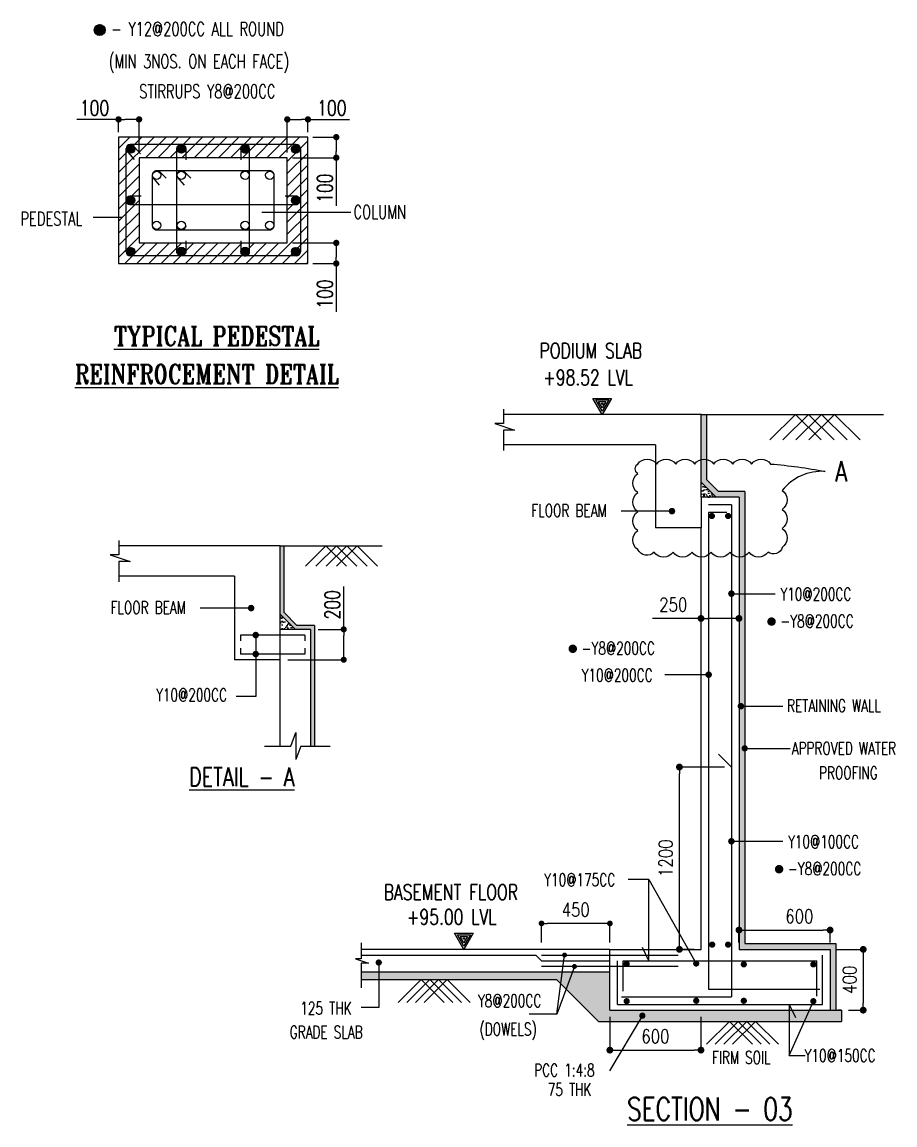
# Model space of a CAD drawing. Extents: x 473024 to 774629, y -1213442 to -1126596.
# Drawn here: x 566264 to 583503, y -1190533 to -1168759 of the extents above; entities that cross this region are included whole.
import ezdxf

# ---------------------------------------------------------------- set-up
doc = ezdxf.new("R2010")
doc.units = 0
doc.header["$LTSCALE"] = 100
doc.header["$MEASUREMENT"] = 0
doc.header["$PDMODE"] = 2
doc.header["$PDSIZE"] = -10
doc.linetypes.add('HIDDEN', pattern=[0.375, 0.25, -0.125])
doc.layers.get('0').update_dxf_attribs({"linetype": 'CONTINUOUS'})
doc.layers.get('Defpoints').update_dxf_attribs({"linetype": 'CONTINUOUS'})
for name, color, linetype in [('7', 7, 'CONTINUOUS'), ('Col', 1, 'CONTINUOUS'), ('COLDIM', 4, 'CONTINUOUS'), ('COLHAT', 253, 'CONTINUOUS'), ('COLNO', 6, 'CONTINUOUS'), ('column', 10, 'CONTINUOUS'), ('FOOTINGDIM', 2, 'CONTINUOUS'), ('reinf.', 1, 'CONTINUOUS'), ('RODS', 2, 'CONTINUOUS'), ('S-FOOTDIM', 9, 'CONTINUOUS'), ('SECTION', 2, 'CONTINUOUS'), ('secton', 8, 'CONTINUOUS'), ('SL', 3, 'CONTINUOUS'), ('STEEL', 5, 'CONTINUOUS'), ('TAB', 1, 'CONTINUOUS'), ('TITLE', 7, 'CONTINUOUS'), ('TXT1', 6, 'CONTINUOUS'), ('TXT3', 7, 'CONTINUOUS')]:
    doc.layers.add(name, color=color, linetype=linetype)
doc.styles.add('ABHI', font='romans.shx', dxfattribs={"width": 0.75})
doc.styles.add('ROMANS', font='romans.shx', dxfattribs={"width": 0.8})
doc.styles.add('ROMANS_0.8', font='romans.shx', dxfattribs={"width": 0.8})
doc.styles.add('ROMANT', font='ROMANT.SHX', dxfattribs={"width": 0.8})
doc.styles.add('SUSHEEL', font='romans.shx', dxfattribs={"width": 0.75})
doc.dimstyles.new('Grid dim', dxfattribs={"dimtxt": 200, "dimasz": 75, "dimexe": 0, "dimexo": 0, "dimgap": 100, "dimtad": 1, "dimdec": 0, "dimzin": 0, "dimdsep": 46, "dimtxsty": 'ABHI', "dimblk": 'DOT', "dimcen": 100, "dimdle": 10, "dimclrd": 8, "dimclre": 8, "dimclrt": 6, "dimadec": 0, "dimazin": 0, "dimtfac": 1, "dimtdec": 0, "dimtofl": 0, "dimtmove": 0, "dimatfit": 3, "dimfxl": 1, "dimtolj": 1, "dimtzin": 0, "dimlwd": -1, "dimlwe": -1, "dimarcsym": 0})
doc.dimstyles.new('S-DIM-30', dxfattribs={"dimscale": 30, "dimtxt": 2.5, "dimasz": 1, "dimexe": 1, "dimexo": 0.5, "dimgap": 1, "dimtad": 1, "dimdec": 0, "dimdsep": 46, "dimtxsty": 'ROMANS_0.8', "dimblk": 'DOT', "dimcen": 0, "dimdle": 1, "dimclrd": 8, "dimclre": 8, "dimclrt": 3, "dimadec": 1, "dimazin": 2, "dimtfac": 1, "dimtdec": 0, "dimtix": 1, "dimtmove": 0, "dimatfit": 3, "dimfxl": 1, "dimtolj": 1, "dimlwd": -1, "dimlwe": -1, "dimarcsym": 0})

# ---------------------------------------------------------------- blocks, each defined once
blk = doc.blocks.new('_Dot')
at = {"color": 0, "linetype": 'ByBlock', "lineweight": -2}
blk.add_line((-0.5, 0), (-1, 0), dxfattribs=at)
at = {"color": 0, "linetype": 'ByBlock', "const_width": 0.5}
blk.add_lwpolyline([(-0.25, 0, 1), (0.25, 0, 1)], format="xyb", close=True, dxfattribs=at)
blk = doc.blocks.new('*D33')
at = {"layer": 'Defpoints', "color": 0, "transparency": 16777216}
for p in [(5642, 4662, 0), (6202, 4662), (5235, 4256, 0)]:
    blk.add_point(p, dxfattribs=at)
at = {"layer": 'FOOTINGDIM', "color": 8, "transparency": 16777216}
for p, q in [((5742, 4662), (6202, 4662)), ((6202, 4537), (6202, 4381)), ((5335, 4256), (6202, 4256)), ((6202, 4256), (6202, 3305))]:
    blk.add_line(p, q, dxfattribs=at)
at = {"layer": 'FOOTINGDIM', "color": 8, "transparency": 16777216, "xscale": 125, "yscale": 125, "zscale": 125}
for p, rotation in [((6202, 4662), 90), ((6202, 4256), 270)]:
    blk.add_blockref('_Dot', p, dxfattribs=dict(at, rotation=rotation))
at = {"layer": 'FOOTINGDIM', "color": 3, "transparency": 16777216, "insert": (5977, 3653), "char_height": 300, "attachment_point": 5, "rotation": 90, "style": 'ABHI'}
blk.add_mtext('\\A1;100', dxfattribs=at)
blk = doc.blocks.new('*D34')
at = {"layer": 'Defpoints', "color": 0, "transparency": 16777216}
for p in [(5235, 2573, 0), (5642, 2167, 0), (6202, 2167)]:
    blk.add_point(p, dxfattribs=at)
at = {"layer": 'FOOTINGDIM', "color": 8, "transparency": 16777216}
for p, q in [((5335, 2573), (6202, 2573)), ((6202, 2448), (6202, 2292)), ((5742, 2167), (6202, 2167)), ((6202, 2167), (6202, 1216))]:
    blk.add_line(p, q, dxfattribs=at)
at = {"layer": 'FOOTINGDIM', "color": 8, "transparency": 16777216, "xscale": 125, "yscale": 125, "zscale": 125}
for p, rotation in [((6202, 2573), 90), ((6202, 2167), 270)]:
    blk.add_blockref('_Dot', p, dxfattribs=dict(at, rotation=rotation))
at = {"layer": 'FOOTINGDIM', "color": 3, "transparency": 16777216, "insert": (5977, 1564), "char_height": 300, "attachment_point": 5, "rotation": 90, "style": 'ABHI'}
blk.add_mtext('\\A1;100', dxfattribs=at)
blk = doc.blocks.new('*D35')
at = {"layer": 'Defpoints', "color": 0, "transparency": 16777216}
for p in [(1902, 5012), (1902, 4662, 0), (2308, 4256, 0)]:
    blk.add_point(p, dxfattribs=at)
at = {"layer": 'FOOTINGDIM', "color": 8, "transparency": 16777216}
for p, q in [((1902, 5012), (1080, 5012)), ((1902, 4762), (1902, 5012)), ((2183, 5012), (2027, 5012)), ((2308, 4356), (2308, 5012))]:
    blk.add_line(p, q, dxfattribs=at)
at = {"layer": 'FOOTINGDIM', "color": 8, "transparency": 16777216, "xscale": 125, "yscale": 125, "zscale": 125, "rotation": 180}
blk.add_blockref('_Dot', (1902, 5012), dxfattribs=at)
at = {"layer": 'FOOTINGDIM', "color": 8, "transparency": 16777216, "xscale": 125, "yscale": 125, "zscale": 125}
blk.add_blockref('_Dot', (2308, 5012), dxfattribs=at)
at = {"layer": 'FOOTINGDIM', "color": 3, "transparency": 16777216, "insert": (1428, 5237), "char_height": 300, "attachment_point": 5, "style": 'ABHI'}
blk.add_mtext('\\A1;100', dxfattribs=at)
blk = doc.blocks.new('*D36')
at = {"layer": 'Defpoints', "color": 0, "transparency": 16777216}
for p in [(5642, 5012), (5642, 4662, 0), (5235, 4256, 0)]:
    blk.add_point(p, dxfattribs=at)
at = {"layer": 'FOOTINGDIM', "color": 8, "transparency": 16777216}
for p, q in [((5235, 4356), (5235, 5012)), ((5360, 5012), (5517, 5012)), ((5642, 4762), (5642, 5012)), ((5642, 5012), (6463, 5012))]:
    blk.add_line(p, q, dxfattribs=at)
at = {"layer": 'FOOTINGDIM', "color": 8, "transparency": 16777216, "xscale": 125, "yscale": 125, "zscale": 125, "rotation": 180}
blk.add_blockref('_Dot', (5235, 5012), dxfattribs=at)
at = {"layer": 'FOOTINGDIM', "color": 8, "transparency": 16777216, "xscale": 125, "yscale": 125, "zscale": 125}
blk.add_blockref('_Dot', (5642, 5012), dxfattribs=at)
at = {"layer": 'FOOTINGDIM', "color": 3, "transparency": 16777216, "insert": (6115, 5237), "char_height": 300, "attachment_point": 5, "style": 'ABHI'}
blk.add_mtext('\\A1;100', dxfattribs=at)
blk = doc.blocks.new('A$C165430A9')
at = {"layer": 'COLHAT', "color": 4}
for p, q in [((422, 417), (0, 0)), ((636, 417), (213, 0)), ((422, 417), (845, 0)), ((849, 417), (427, 0)), ((636, 417), (1058, 0)), ((1063, 417), (640, 0)), ((849, 417), (1272, 0)), ((1063, 417), (1485, 0))]:
    blk.add_line(p, q, dxfattribs=at)
blk = doc.blocks.new('*D197')
at = {"layer": 'Defpoints', "color": 0, "transparency": 16777216}
for p in [(3116, 1714, 117), (3552, 1714), (2716, 1314, 117)]:
    blk.add_point(p, dxfattribs=at)
at = {"layer": 'FOOTINGDIM', "color": 8, "transparency": 16777216}
for p, q in [((3552, 1714), (3552, 2279)), ((3216, 1714), (3552, 1714)), ((3552, 1394), (3552, 1634)), ((2816, 1314), (3552, 1314))]:
    blk.add_line(p, q, dxfattribs=at)
at = {"layer": 'FOOTINGDIM', "color": 8, "transparency": 16777216, "xscale": 80, "yscale": 80, "zscale": 80}
for p, rotation in [((3552, 1714), 90), ((3552, 1314), 270)]:
    blk.add_blockref('_Dot', p, dxfattribs=dict(at, rotation=rotation))
at = {"layer": 'FOOTINGDIM', "color": 3, "transparency": 16777216, "insert": (3402, 2037), "char_height": 200, "attachment_point": 5, "rotation": 90, "style": 'ABHI'}
blk.add_mtext('\\A1;200', dxfattribs=at)
blk = doc.blocks.new('*D556')
at = {"layer": 'Defpoints', "color": 0, "linetype": 'ByBlock', "transparency": 16777216}
for p in [(5399, 6667), (5399, 6544), (5899, 6544)]:
    blk.add_point(p, dxfattribs=at)
at = {"layer": 'FOOTINGDIM', "color": 8, "transparency": 16777216}
for p, q in [((5399, 6667), (4759, 6667)), ((5399, 6634), (5399, 6667)), ((5809, 6667), (5489, 6667)), ((5899, 6634), (5899, 6667))]:
    blk.add_line(p, q, dxfattribs=at)
at = {"layer": 'FOOTINGDIM', "color": 8, "linetype": 'ByBlock', "transparency": 16777216, "xscale": 90, "yscale": 90, "zscale": 90, "rotation": 180}
blk.add_blockref('_Dot', (5399, 6667), dxfattribs=at)
at = {"layer": 'FOOTINGDIM', "color": 8, "linetype": 'ByBlock', "transparency": 16777216, "xscale": 90, "yscale": 90, "zscale": 90}
blk.add_blockref('_Dot', (5899, 6667), dxfattribs=at)
at = {"layer": 'FOOTINGDIM', "color": 3, "linetype": 'ByBlock', "transparency": 16777216, "insert": (5034, 6847), "char_height": 180, "attachment_point": 5, "style": 'ROMANS_0.8'}
blk.add_mtext('\\A1;250', dxfattribs=at)
blk = doc.blocks.new('*D557')
at = {"layer": 'Defpoints', "color": 0, "linetype": 'ByBlock', "transparency": 16777216}
for p in [(5115, 4711), (5799, 4711), (5399, 2311)]:
    blk.add_point(p, dxfattribs=at)
at = {"layer": 'FOOTINGDIM', "color": 8, "transparency": 16777216}
for p, q in [((5709, 4711), (5115, 4711)), ((5115, 2401), (5115, 4621)), ((5309, 2311), (5115, 2311))]:
    blk.add_line(p, q, dxfattribs=at)
at = {"layer": 'FOOTINGDIM', "color": 8, "linetype": 'ByBlock', "transparency": 16777216, "xscale": 90, "yscale": 90, "zscale": 90}
for p, rotation in [((5115, 4711), 90), ((5115, 2311), 270)]:
    blk.add_blockref('_Dot', p, dxfattribs=dict(at, rotation=rotation))
at = {"layer": 'FOOTINGDIM', "color": 3, "linetype": 'ByBlock', "transparency": 16777216, "insert": (4935, 3511), "char_height": 180, "attachment_point": 5, "rotation": 90, "style": 'ROMANS_0.8'}
blk.add_mtext('\\A1;1200', dxfattribs=at)
blk = doc.blocks.new('A$C19396C94')
at = {"layer": 'TAB', "color": 4}
for p, q in [((278, 274, 0), (0, 0, 0)), ((383, 274, 0), (105, 0, 0)), ((488, 274, 0), (210, 0, 0)), ((278, 274, 0), (555, 0, 0)), ((592, 274, 0), (315, 0, 0)), ((383, 274, 0), (660, 0, 0)), ((488, 274, 0), (765, 0, 0)), ((592, 274, 0), (870, 0, 0))]:
    blk.add_line(p, q, dxfattribs=at)
blk = doc.blocks.new('*D558')
at = {"layer": 'Defpoints', "color": 0, "linetype": 'ByBlock', "transparency": 16777216}
for p in [(3299, 2652), (3299, 2311), (4199, 2311)]:
    blk.add_point(p, dxfattribs=at)
at = {"layer": 'FOOTINGDIM', "color": 8, "transparency": 16777216}
for p, q in [((3299, 2401), (3299, 2652)), ((4124, 2652), (3374, 2652)), ((4199, 2401), (4199, 2652))]:
    blk.add_line(p, q, dxfattribs=at)
at = {"layer": 'FOOTINGDIM', "color": 8, "linetype": 'ByBlock', "transparency": 16777216, "xscale": 75, "yscale": 75, "zscale": 75, "rotation": 180}
blk.add_blockref('_Dot', (3299, 2652), dxfattribs=at)
at = {"layer": 'FOOTINGDIM', "color": 8, "linetype": 'ByBlock', "transparency": 16777216, "xscale": 75, "yscale": 75, "zscale": 75}
blk.add_blockref('_Dot', (4199, 2652), dxfattribs=at)
at = {"layer": 'FOOTINGDIM', "color": 3, "linetype": 'ByBlock', "transparency": 16777216, "insert": (3749, 2832), "char_height": 180, "attachment_point": 5, "style": 'ROMANS_0.8'}
blk.add_mtext('\\A1;450', dxfattribs=at)
blk = doc.blocks.new('*D559')
at = {"layer": 'Defpoints', "color": 0, "linetype": 'ByBlock', "transparency": 16777216}
for p in [(7099, 2311), (7249, 1511), (7535, 1511)]:
    blk.add_point(p, dxfattribs=at)
at = {"layer": 'FOOTINGDIM', "color": 8, "transparency": 16777216}
for p, q in [((7189, 2311), (7535, 2311)), ((7535, 2221), (7535, 1601)), ((7339, 1511), (7535, 1511))]:
    blk.add_line(p, q, dxfattribs=at)
at = {"layer": 'FOOTINGDIM', "color": 8, "linetype": 'ByBlock', "transparency": 16777216, "xscale": 90, "yscale": 90, "zscale": 90}
for p, rotation in [((7535, 2311), 90), ((7535, 1511), 270)]:
    blk.add_blockref('_Dot', p, dxfattribs=dict(at, rotation=rotation))
at = {"layer": 'FOOTINGDIM', "color": 3, "linetype": 'ByBlock', "transparency": 16777216, "insert": (7355, 1911), "char_height": 180, "attachment_point": 5, "rotation": 90, "style": 'ROMANS_0.8'}
blk.add_mtext('\\A1;400', dxfattribs=at)
blk = doc.blocks.new('*D560')
at = {"layer": 'Defpoints', "color": 0, "linetype": 'ByBlock', "transparency": 16777216}
for p in [(7099, 2565), (5899, 2311), (7099, 2311)]:
    blk.add_point(p, dxfattribs=at)
at = {"layer": 'FOOTINGDIM', "color": 8, "transparency": 16777216}
for p, q in [((5899, 2401), (5899, 2565)), ((5989, 2565), (7009, 2565)), ((7099, 2401), (7099, 2565))]:
    blk.add_line(p, q, dxfattribs=at)
at = {"layer": 'FOOTINGDIM', "color": 8, "linetype": 'ByBlock', "transparency": 16777216, "xscale": 90, "yscale": 90, "zscale": 90, "rotation": 180}
blk.add_blockref('_Dot', (5899, 2565), dxfattribs=at)
at = {"layer": 'FOOTINGDIM', "color": 8, "linetype": 'ByBlock', "transparency": 16777216, "xscale": 90, "yscale": 90, "zscale": 90}
blk.add_blockref('_Dot', (7099, 2565), dxfattribs=at)
at = {"layer": 'FOOTINGDIM', "color": 3, "linetype": 'ByBlock', "transparency": 16777216, "insert": (6695, 2745), "char_height": 180, "attachment_point": 5, "style": 'ROMANS_0.8'}
blk.add_mtext('\\A1;600', dxfattribs=at)
blk = doc.blocks.new('*D561')
at = {"layer": 'Defpoints', "color": 0, "linetype": 'ByBlock', "transparency": 16777216}
for p in [(4199, 1511), (5399, 1511), (5399, 985)]:
    blk.add_point(p, dxfattribs=at)
at = {"layer": 'FOOTINGDIM', "color": 8, "transparency": 16777216}
for p, q in [((4199, 1421), (4199, 985)), ((5399, 1421), (5399, 985)), ((4289, 985), (5309, 985))]:
    blk.add_line(p, q, dxfattribs=at)
at = {"layer": 'FOOTINGDIM', "color": 8, "linetype": 'ByBlock', "transparency": 16777216, "xscale": 90, "yscale": 90, "zscale": 90, "rotation": 180}
blk.add_blockref('_Dot', (4199, 985), dxfattribs=at)
at = {"layer": 'FOOTINGDIM', "color": 8, "linetype": 'ByBlock', "transparency": 16777216, "xscale": 90, "yscale": 90, "zscale": 90}
blk.add_blockref('_Dot', (5399, 985), dxfattribs=at)
at = {"layer": 'FOOTINGDIM', "color": 3, "linetype": 'ByBlock', "transparency": 16777216, "insert": (4799, 1165), "char_height": 180, "attachment_point": 5, "style": 'ROMANS_0.8'}
blk.add_mtext('\\A1;600', dxfattribs=at)
blk = doc.blocks.new('A$Cd2cc1aea')
h = blk.add_hatch()
h.set_pattern_fill('ANSI31', color=8, scale=1355.211, style=0)
h.set_pattern_definition([(45, (-2189041.46, 1518634.56), (-119.784861, 119.784861), [])])
h.paths.add_polyline_path([(5641.9, 4662.4), (1901.5, 4662.4), (1901.5, 2166.8), (5641.9, 2166.8)])
h.paths.add_polyline_path([(5235.3, 4255.8), (5235.3, 2573.3), (2308.1, 2573.3), (2308.1, 4255.8)], flags=16)
at = {"layer": 'RODS'}
h = blk.add_hatch(dxfattribs=at)
h.set_pattern_fill('ANSI37', color=251, scale=5.7101, style=0)
h.set_pattern_definition([(135, (41349.773, -14236.679), (12.819541, 12.819541), []), (45, (41349.773, -14236.679), (12.819541, -12.819541), [])])
h.paths.add_polyline_path([(1421.5, 6777.7, 1), (1635.6, 6777.7, 1)])
h = blk.add_hatch(dxfattribs=at)
h.set_pattern_fill('ANSI37', color=251, scale=4.325834, style=0)
h.set_pattern_definition([(135, (32308.156, -11492.721), (9.711773, 9.711773), []), (45, (32308.156, -11492.721), (9.711773, -9.711773), [])])
h.paths.add_polyline_path([(2059.5, 4427.3, 1), (2221.7, 4427.3, 1)])
h = blk.add_hatch(dxfattribs=at)
h.set_pattern_fill('ANSI37', color=251, scale=4.325834, style=0)
h.set_pattern_definition([(135, (33308.989, -11490.719), (9.711773, 9.711773), []), (45, (33308.989, -11490.719), (9.711773, -9.711773), [])])
h.paths.add_polyline_path([(3060.3, 4429.3, 1), (3222.5, 4429.3, 1)])
h = blk.add_hatch(dxfattribs=at)
h.set_pattern_fill('ANSI37', color=251, scale=4.325834, style=0)
h.set_pattern_definition([(45, (-25765.567, -11490.719), (-9.711773, 9.711773), []), (135, (-25765.567, -11490.719), (-9.711773, -9.711773), [])])
h.paths.add_polyline_path([(4483.1, 4429.3, -1), (4320.9, 4429.3, -1)])
h = blk.add_hatch(dxfattribs=at)
h.set_pattern_fill('ANSI37', color=251, scale=4.325834, style=0)
h.set_pattern_definition([(45, (-24764.735, -11492.721), (-9.711773, 9.711773), []), (135, (-24764.735, -11492.721), (-9.711773, -9.711773), [])])
h.paths.add_polyline_path([(5483.9, 4427.3, -1), (5321.7, 4427.3, -1)])
h = blk.add_hatch(dxfattribs=at)
h.set_pattern_fill('ANSI37', color=251, scale=4.325834, style=0)
h.set_pattern_definition([(135, (32308.156, -12503.58), (9.711773, 9.711773), []), (45, (32308.156, -12503.58), (9.711773, -9.711773), [])])
h.paths.add_polyline_path([(2059.5, 3416.4, 1), (2221.7, 3416.4, 1)])
h = blk.add_hatch(dxfattribs=at)
h.set_pattern_fill('ANSI37', color=251, scale=4.325834, style=0)
h.set_pattern_definition([(45, (-24764.735, -12503.58), (-9.711773, 9.711773), []), (135, (-24764.735, -12503.58), (-9.711773, -9.711773), [])])
h.paths.add_polyline_path([(5483.9, 3416.4, -1), (5321.7, 3416.4, -1)])
h = blk.add_hatch(dxfattribs=at)
h.set_pattern_fill('ANSI37', color=251, scale=4.325834, style=0)
h.set_pattern_definition([(225, (32308.156, 18321.91), (9.711773, -9.711773), []), (315, (32308.156, 18321.91), (9.711773, 9.711773), [])])
h.paths.add_polyline_path([(2059.5, 2401.9, -1), (2221.7, 2401.9, -1)])
h = blk.add_hatch(dxfattribs=at)
h.set_pattern_fill('ANSI37', color=251, scale=4.325834, style=0)
h.set_pattern_definition([(225, (33308.989, 18323.913), (9.711773, -9.711773), []), (315, (33308.989, 18323.913), (9.711773, 9.711773), [])])
h.paths.add_polyline_path([(3060.3, 2403.9, -1), (3222.5, 2403.9, -1)])
h = blk.add_hatch(dxfattribs=at)
h.set_pattern_fill('ANSI37', color=251, scale=4.325834, style=0)
h.set_pattern_definition([(315, (-25765.567, 18323.913), (-9.711773, -9.711773), []), (225, (-25765.567, 18323.913), (-9.711773, 9.711773), [])])
h.paths.add_polyline_path([(4483.1, 2403.9, 1), (4320.9, 2403.9, 1)])
h = blk.add_hatch(dxfattribs=at)
h.set_pattern_fill('ANSI37', color=251, scale=4.325834, style=0)
h.set_pattern_definition([(315, (-24764.735, 18321.91), (-9.711773, -9.711773), []), (225, (-24764.735, 18321.91), (-9.711773, 9.711773), [])])
h.paths.add_polyline_path([(5483.9, 2401.9, 1), (5321.7, 2401.9, 1)])
at = {"layer": 'Col', "color": 4}
for points in [[(1901.5, 4662.4), (1901.5, 2166.8), (5641.9, 2166.8), (5641.9, 4662.4)], [(2308.1, 4255.8), (2308.1, 2573.3), (5235.3, 2573.3), (5235.3, 4255.8)]]:
    blk.add_lwpolyline(points, close=True, dxfattribs=at)
at = {"layer": 'RODS', "color": 1}
blk.add_circle((1530.1, 6775.3, 0), 107.3, dxfattribs=at)
at = {"layer": 'RODS'}
for centre in [(2141.7, 4425.5, 0), (3142.6, 4427.5, 0), (4400.8, 4427.5, 0), (5401.7, 4425.5, 0), (2654.7, 3909.4, 0), (3142.6, 3909.4, 0), (4400.8, 3909.4, 0), (4888.7, 3909.4, 0), (2141.7, 3414.6, 0), (5401.7, 3414.6, 0), (2654.7, 2919.8, 0), (3142.6, 2919.8, 0), (4400.8, 2919.8, 0), (4888.7, 2919.8, 0), (2141.7, 2403.7, 0), (3142.6, 2405.7, 0), (4400.8, 2405.7, 0), (5401.7, 2403.7, 0)]:
    blk.add_circle(centre, 81.3, dxfattribs=at)
at = {"layer": 'STEEL'}
for p, q in [((2050.2, 2396.8), (2050.2, 4434.5)), ((2050.2, 4404.1), (2211.2, 4223.3, 0)), ((5411.9, 4513.7), (2131.6, 4513.7)), ((2174, 4513.7), (2334.9, 4332.8, 0)), ((3228.3, 4439.4, 0), (3228.3, 4211.2, 0)), ((4315.2, 4439.4, 0), (4315.2, 4211.2, 0)), ((5493.2, 4432.3), (5493.2, 2396.8)), ((2123.8, 3501.4, 0), (2352, 3501.4, 0)), ((5192, 3501.4, 0), (5420.2, 3501.4, 0)), ((3228.3, 2611.7, 0), (3228.3, 2383.5, 0)), ((4315.2, 2611.7, 0), (4315.2, 2383.5, 0)), ((5411.9, 2315.5), (2131.6, 2315.5))]:
    blk.add_line(p, q, dxfattribs=at)
at = {"layer": 'STEEL', "color": 6}
for p, q in [((2694.8, 3994.5), (2840.5, 3853.3)), ((3182.7, 3994.5), (3328.4, 3853.3)), ((2569.5, 3873), (2707.1, 3716.3)), ((3057.4, 3873), (3195, 3716.3))]:
    blk.add_line(p, q, dxfattribs=at)
at = {"layer": 'STEEL'}
for points in [[(3228.3, 2383.5), (3228.3, 2383.5, -0.2389859), (3211.5, 2351.3, -0.5109636), (3071.3, 2351.3, -0.1169285), (3054.6, 2383.5), (3054.6, 4439.4, -0.1919822), (3071.3, 4481.4, -0.4610555), (3211.5, 4481.4, -0.1919822), (3228.3, 4439.4), (3228.3, 4439.4)], [(4315.2, 2383.5), (4315.2, 2383.5, 0.2389859), (4331.9, 2351.3, 0.5109636), (4472.1, 2351.3, 0.1169285), (4488.8, 2383.5), (4488.8, 4439.4, 0.1919822), (4472.1, 4481.4, 0.4610555), (4331.9, 4481.4, 0.1919822), (4315.2, 4439.4), (4315.2, 4439.4)], [(3228.3, 2901.7), (3228.3, 2901.7, -0.2389859), (3211.5, 2869.5, -0.5109636), (3071.3, 2869.5, -0.1169285), (3054.6, 2901.7), (3054.6, 3921.4, -0.1919822), (3071.3, 3963.3, -0.4610555), (3211.5, 3963.3, -0.1919822), (3228.3, 3921.4), (3228.3, 3921.4)], [(4315.2, 2901.7), (4315.2, 2901.7, 0.2389859), (4331.9, 2869.5, 0.5109636), (4472.1, 2869.5, 0.1169285), (4488.8, 2901.7), (4488.8, 3921.4, 0.1919822), (4472.1, 3963.3, 0.4610555), (4331.9, 3963.3, 0.1919822), (4315.2, 3921.4), (4315.2, 3921.4)]]:
    blk.add_lwpolyline(points, format="xyb", dxfattribs=at)
blk.add_lwpolyline([(2568.3, 3914.3), (2568.3, 2914.9, 0.4142136), (2649.6, 2833.5), (4893.8, 2833.5, 0.4142136), (4975.1, 2914.9), (4975.1, 3914.3, 0.4142136), (4893.8, 3995.6), (2649.6, 3995.6, 0.4142136)], format="xyb", close=True, dxfattribs=at)
at = {"layer": 'STEEL', "elevation": 0}
blk.add_lwpolyline([(5420.2, 3501.4), (5420.2, 3501.4, -0.2389859), (5452.4, 3484.7, -0.5109636), (5452.4, 3344.5, -0.1169285), (5420.2, 3327.8), (2123.8, 3327.8, -0.1919822), (2081.9, 3344.5, -0.4610555), (2081.9, 3484.7, -0.1919822), (2123.8, 3501.4), (2123.8, 3501.4)], format="xyb", dxfattribs=at)
at = {"layer": 'STEEL'}
for centre, start, end in [((2131.6, 4432.4), 90, 180), ((5411.9, 4432.4), 0, 90), ((2131.6, 2396.8), 180, 270), ((5411.9, 2396.8), 270, 0)]:
    blk.add_arc(centre, 81.3, start, end, dxfattribs=at)
at = {"layer": 'TAB', "color": 4}
for p, q in [((1968.1, 3077, 0), (1400.5, 3077, 0)), ((4730.8, 3181.7, 0), (6491.9, 3181.7, 0))]:
    blk.add_line(p, q, dxfattribs=at)
at = {"layer": 'TXT1', "color": 6, "style": 'ROMANT', "width": 0.8}
for s, p in [('%%UTYPICAL PEDESTAL', (1811, 549.3, 0)), ('%%UREINFROCEMENT DETAIL', (1037.5, -203.4, 0))]:
    blk.add_text(s, height=375, dxfattribs=at).set_placement(p)
at = {"layer": 'TXT3', "color": 3, "style": 'ROMANS', "width": 0.7}
for s, p in [('- Y12@200CC ALL ROUND', (1754.8, 6663.9, 0)), ('(MIN 3NOS. ON EACH FACE)', (1707.7, 6022, 0)), ('STIRRUPS Y8@200CC', (2311.1, 5429.6, 0)), ('COLUMN', (6542.4, 3050.2, 0)), ('PEDESTAL', (-36, 2916.3, 0))]:
    blk.add_text(s, height=270, dxfattribs=at).set_placement(p)
at = {"layer": 'FOOTINGDIM'}
dim = blk.add_linear_dim(base=(1901.5, 5011.7, 0), p1=(2308.1, 4255.8), p2=(1901.5, 4662.4), text='100', dimstyle='Grid dim', override={"dimtxt": 300, "dimasz": 125, "dimexo": 100, "dimgap": 75, "dimlfac": 0.375, "dimrnd": 5, "dimpost": '\\X', "dimclrt": 3}, dxfattribs=at)
dim.commit()
dim.dimension.update_dxf_attribs({"geometry": '*D35', "text_midpoint": (1428.3, 5236.7, 0)})
dim = blk.add_linear_dim(base=(5641.9, 5011.7, 0), p1=(5235.3, 4255.8), p2=(5641.9, 4662.4), angle=180, text='100', dimstyle='Grid dim', override={"dimtxt": 300, "dimasz": 125, "dimexo": 100, "dimgap": 75, "dimlfac": 0.375, "dimrnd": 5, "dimpost": '\\X', "dimclrt": 3}, dxfattribs=at)
dim.commit()
dim.dimension.update_dxf_attribs({"geometry": '*D36', "text_midpoint": (6115.1, 5236.7, 0)})
for base, p1, p2, picture, middle in [((6201.9, 4662.4, 0), (5235.3, 4255.8), (5641.9, 4662.4), '*D33', (6201.9, 3653.2, 0)), ((6202.2, 2166.8, 0), (5235.3, 2573.3), (5641.9, 2166.8), '*D34', (6202.2, 1564.1, 0))]:
    dim = blk.add_linear_dim(base=base, p1=p1, p2=p2, angle=90, text='100', dimstyle='Grid dim', override={"dimtxt": 300, "dimasz": 125, "dimexo": 100, "dimgap": 75, "dimlfac": 0.375, "dimrnd": 5, "dimpost": '\\X', "dimclrt": 3}, dxfattribs=at)
    dim.commit()
    dim.dimension.update_dxf_attribs({"geometry": picture, "text_midpoint": middle, "dimtype": 128})
blk = doc.blocks.new('A$C6C973276')
at = {"layer": 'S-FOOTDIM'}
blk.add_hatch(color=4, dxfattribs=at).paths.add_polyline_path([(2715.6, 1913.7), (2915.6, 1713.7), (3115.6, 1713.7), (3115.6, 178.5), (3165.6, 178.5), (3165.6, 1763.7), (2936.3, 1763.7), (2765.6, 1934.4), (2765.6, 2813.7), (2715.6, 2813.7)])
at = {"layer": 'secton', "linetype": 'Continuous'}
h = blk.add_hatch(dxfattribs=at)
h.set_pattern_fill('AR-CONC', color=8, scale=15, style=0)
h.set_pattern_definition([(50, (-152201.74, -30543.88), (107.589027, -9.41282), [11.25, -123.75]), (355, (-152201.74, -30543.88), (-20.8127, 112.82882), [9, -99]), (100.4514, (-152192.77, -30544.67), (86.77641, 103.41593), [9.56103, -105.17132]), (46.1842, (-152201.74, -30513.88), (160.08616, -24.82785), [16.875, -185.625]), (96.6356, (-152188.4, -30515.95), (140.1994, 146.11768), [14.34154, -157.75695]), (351.1842, (-152201.74, -30513.88), (140.1993, 146.11779), [13.5, -148.5]), (21, (-152186.74, -30521.38), (89.53606, -60.392834), [11.25, -123.75]), (326, (-152186.74, -30521.38), (36.4973, 108.77251), [9, -99]), (71.4514, (-152179.27, -30526.42), (126.033394, 48.379575), [9.56103, -105.17132]), (37.5, (-152201.736, -30543.883), (1.823978, 49.934078), [0, -97.8, 0, -100.5, 0, -99.375]), (7.5, (-152201.736, -30543.88), (39.46043, 59.161757), [0, -57.3, 0, -95.55, 0, -37.875]), (327.5, (-152235.186, -30543.883), (80.073365, -3.383231), [0, -37.5, 0, -117, 0, -155.25]), (317.5, (-152250.186, -30543.88), (87.477925, 15.015747), [0, -48.75, 0, -77.7, 0, -110.25])])
h.paths.add_polyline_path([(2715.6, 1913.7), (2915.6, 1713.7), (2715.6, 1713.7)])
at = {"layer": 'column', "color": 8, "linetype": 'Continuous'}
for p, q in [((592.4, 2885, 116.9), (592.4, 2696.2, 116.9)), ((592.4, 2696.2, 116.9), (478.2, 2696.2, 116.9)), ((478.2, 2696.2, 116.9), (739.9, 2608.1, 116.9)), ((739.9, 2608.1, 116.9), (592, 2608.1, 116.9)), ((592, 2608.1, 116.9), (592, 2338.5, 116.9))]:
    blk.add_line(p, q, dxfattribs=at)
at = {"layer": 'reinf.', "color": 1, "linetype": 'Continuous'}
for p, q in [((3040.6, 1638.7, 116.9), (2190.6, 1638.7, 116.9)), ((3040.6, 1388.7, 116.9), (2190.6, 1388.7, 116.9))]:
    blk.add_line(p, q, dxfattribs=at)
at = {"layer": 'reinf.', "color": 1}
for p, q in [((2190.6, 1638.7, 116.9), (2190.6, 1562, 116.9)), ((3040.6, 1638.7, 116.9), (3040.6, 1562, 116.9)), ((2190.6, 1465.5, 116.9), (2190.6, 1388.7, 116.9)), ((3040.6, 1465.5, 116.9), (3040.6, 1388.7, 116.9))]:
    blk.add_line(p, q, dxfattribs=at)
at = {"layer": 'S-FOOTDIM', "color": 4}
for p, q in [((2857.2, 178.5), (2921.5, 356.9)), ((2921.5, 356.9), (2921.5, 0)), ((2509.1, 178.5), (2857.2, 178.5)), ((2985.9, 178.5), (2921.5, 0)), ((2985.9, 178.5), (3375.1, 178.5))]:
    blk.add_line(p, q, dxfattribs=at)
at = {"layer": 'SECTION', "color": 2, "linetype": 'Continuous'}
for p, q in [((2715.6, 2813.7, 116.9), (592, 2813.7, 116.9)), ((2715.6, 2813.7, 116.9), (4058.7, 2813.7, 116.9)), ((2715.6, 1713.7, 116.9), (2715.6, 2813.7, 116.9)), ((2765.6, 1934.4, 116.9), (2765.6, 2813.7, 116.9)), ((2115.6, 2413.7, 116.9), (592, 2413.7, 116.9)), ((2115.6, 2413.7, 116.9), (2115.6, 1313.7, 116.9)), ((3165.6, 1763.7, 116.9), (2936.3, 1763.7, 116.9)), ((3165.6, 1763.7, 116.9), (3165.6, 178.5, 116.9)), ((3115.6, 1713.7, 116.9), (2715.6, 1713.7, 116.9)), ((3115.6, 1713.7, 116.9), (3115.6, 178.5, 116.9)), ((2715.6, 1313.7, 116.9), (2115.6, 1313.7, 116.9)), ((2715.6, 178.5, 116.9), (2715.6, 1313.7, 116.9))]:
    blk.add_line(p, q, dxfattribs=at)
at = {"layer": 'SECTION', "color": 2, "linetype": 'HIDDEN', "ltscale": 500}
blk.add_line((2715.6, 1313.7, 116.9), (2715.6, 1713.7, 116.9), dxfattribs=at)
at = {"layer": 'secton', "color": 2, "linetype": 'Continuous'}
for p, q in [((2915.6, 1713.7, 116.9), (2715.6, 1913.7, 116.9)), ((2936.3, 1763.7, 116.9), (2765.6, 1934.4, 116.9))]:
    blk.add_line(p, q, dxfattribs=at)
at = {"layer": 'SL', "color": 4, "const_width": 43, "elevation": 116.9}
for points in [[(2354.3, 1993.8, 1), (2311.4, 1993.8, 1)], [(2393.4, 1660.2, 1), (2393.4, 1617.3, 1)], [(2393.4, 1410.2, 1), (2393.4, 1367.3, 1)]]:
    blk.add_lwpolyline(points, format="xyb", close=True, dxfattribs=at)
at = {"layer": 'TAB', "color": 4}
for p, q in [((2332.9, 1993.8, 116.9), (1661.9, 1993.8, 116.9)), ((2393.4, 1638.7, 116.9), (2393.4, 831.2, 116.9)), ((2393.4, 831.2, 116.9), (2134.2, 831.2, 116.9))]:
    blk.add_line(p, q, dxfattribs=at)
at = {"layer": 'COLHAT', "color": 3, "xscale": -0.6399999998393469, "yscale": 0.6399999998502608, "zscale": 0.6399999999999971}
blk.add_blockref('A$C165430A9', (3998.5, 2546.5, 116.9), dxfattribs=at)
at = {"color": 3, "style": 'ROMANS', "width": 0.7}
for s, p in [('FLOOR BEAM', (482.1, 1917.8, 350.9)), ('Y10@200CC', (1080, 767.2, 350.9))]:
    blk.add_text(s, height=166.67, dxfattribs=at).set_placement(p)
at = {"layer": 'FOOTINGDIM'}
dim = blk.add_linear_dim(base=(3551.9, 1713.7), p1=(2715.6, 1313.7, 116.9), p2=(3115.6, 1713.7, 116.9), angle=90, dimstyle='Grid dim', override={"dimtxt": 200, "dimasz": 80, "dimexo": 100, "dimgap": 50, "dimlfac": 0.5, "dimrnd": 5, "dimpost": '\\X', "dimclrt": 3}, dxfattribs=at)
dim.commit()
dim.dimension.update_dxf_attribs({"geometry": '*D197', "text_midpoint": (3401.9, 2036.6)})
blk = doc.blocks.new('A$C2A4D1718')
at = {"layer": 'S-FOOTDIM', "xscale": 1.214999999967403, "yscale": 1.214999999967403, "zscale": 1.214999999967403}
blk.add_blockref('A$C6C973276', (0, 794, 33), dxfattribs=at)
at = {"layer": 'TXT1', "color": 6, "style": 'SUSHEEL', "width": 0.75}
blk.add_text('%%UDETAIL - A', height=300, dxfattribs=at).set_placement((1841, 368))
blk = doc.blocks.new('zw$CB26')
at = {"linetype": 'Continuous'}
h = blk.add_hatch(color=0, dxfattribs=at)
h.paths.add_polyline_path([(4013, 9542.5), (4098.5, 9394.5), (4183.9, 9542.5)], flags=16)
h.paths.add_polyline_path([(3975.7, 9564.1), (4098.5, 9351.4), (4221.3, 9564.1)])
blk.add_hatch(color=4).paths.add_polyline_path([(5974.4, 8336.4), (5630.5, 8336.4), (5474.4, 8492.5), (5474.4, 9351.4), (5399.4, 9351.4), (5399.4, 8461.4), (5599.4, 8261.4), (5899.4, 8261.4), (5899.4, 2311.4), (7099.4, 2311.4), (7099.4, 1511.4), (7174.4, 1511.4), (7174.4, 2386.4), (5974.4, 2386.4)])
h = blk.add_hatch(color=0, dxfattribs=at)
h.paths.add_polyline_path([(2191.4, 2502.5), (2276.9, 2354.5), (2362.3, 2502.5)], flags=16)
h.paths.add_polyline_path([(2154.1, 2524.1), (2276.9, 2311.4), (2399.7, 2524.1)])
at = {"layer": 'COLHAT'}
h = blk.add_hatch(dxfattribs=at)
h.set_pattern_fill('AR-CONC', color=8, scale=15, style=0)
h.set_pattern_definition([(50, (0.0003, 3019.05), (107.589, -9.4128), [11.25, -123.75]), (355, (0.0003, 3019.05), (-20.8127, 112.8288), [9, -99]), (100.4514, (8.97, 3018.26), (86.7764, 103.416), [9.561, -105.1713]), (46.1842, (0.0003, 3049.05), (160.0862, -24.8279), [16.875, -185.625]), (96.6356, (13.34, 3046.98), (140.1994, 146.1177), [14.3415, -157.757]), (351.1842, (0.0003, 3049.05), (140.1993, 146.1178), [13.5, -148.5]), (21, (15, 3041.55), (89.5361, -60.3928), [11.25, -123.75]), (326, (15, 3041.55), (36.4973, 108.7725), [9, -99]), (71.4514, (22.46, 3036.51), (126.0334, 48.3796), [9.561, -105.1713]), (37.5, (0.0003, 3019.047), (1.82398, 49.93408), [0, -97.8, 0, -100.5, 0, -99.375]), (7.5, (0.0003, 3019.047), (39.46043, 59.16176), [0, -57.3, 0, -95.55, 0, -37.875]), (327.5, (-33.45, 3019.047), (80.07337, -3.38323), [0, -37.5, 0, -117, 0, -155.25]), (317.5, (-48.45, 3019.05), (87.4779, 15.01575), [0, -48.75, 0, -77.7, 0, -110.25])])
h.paths.add_polyline_path([(4199.4, 2011.4), (924.5, 2011.4), (924.5, 1911.4), (3499.4, 1911.4), (4049.4, 1361.4), (7249.4, 1361.4), (7249.4, 1511.4), (4199.4, 1511.4)])
at = {"layer": 'secton', "linetype": 'Continuous'}
h = blk.add_hatch(dxfattribs=at)
h.set_pattern_fill('AR-CONC', color=8, scale=15, style=0)
h.set_pattern_definition([(50, (-149517.925, -23996.22), (107.589027, -9.41282), [11.25, -123.75]), (355, (-149517.93, -23996.22), (-20.8127, 112.82882), [9, -99]), (100.4514, (-149508.96, -23997), (86.77641, 103.41593), [9.56103, -105.17132]), (46.1842, (-149517.93, -23966.22), (160.08616, -24.82785), [16.875, -185.625]), (96.6356, (-149504.58, -23968.29), (140.1994, 146.11768), [14.34154, -157.75695]), (351.1842, (-149517.93, -23966.22), (140.1993, 146.11779), [13.5, -148.5]), (21, (-149502.925, -23973.72), (89.53606, -60.392834), [11.25, -123.75]), (326, (-149502.93, -23973.72), (36.4973, 108.77251), [9, -99]), (71.4514, (-149495.46, -23978.75), (126.033394, 48.379575), [9.56103, -105.17132]), (37.5, (-149517.925, -23996.22), (1.823978, 49.934078), [0, -97.8, 0, -100.5, 0, -99.375]), (7.5, (-149517.925, -23996.22), (39.46043, 59.161757), [0, -57.3, 0, -95.55, 0, -37.875]), (327.5, (-149551.375, -23996.22), (80.073365, -3.383231), [0, -37.5, 0, -117, 0, -155.25]), (317.5, (-149566.375, -23996.22), (87.477925, 15.015747), [0, -48.75, 0, -77.7, 0, -110.25])])
h.paths.add_polyline_path([(5399.4, 8461.4), (5599.4, 8261.4), (5399.4, 8261.4)])
at = {"layer": 'column', "color": 8, "linetype": 'Continuous'}
for p, q in [((2798, 9422.6, 116.9), (2798, 9233.9, 116.9)), ((2798, 9233.9, 116.9), (2683.8, 9233.9, 116.9)), ((2683.8, 9233.9, 116.9), (2945.4, 9145.8, 116.9)), ((2945.4, 9145.8, 116.9), (2797.6, 9145.8, 116.9)), ((2797.6, 9145.8, 116.9), (2797.6, 8876.2, 116.9)), ((924.8, 2395.5, 116.9), (924.8, 2188.1, 116.9)), ((924.8, 2188.1, 116.9), (848.7, 2188.1, 116.9)), ((848.7, 2188.1, 116.9), (1023.1, 2129.3, 116.9)), ((1023.1, 2129.3, 116.9), (924.5, 2129.3, 116.9)), ((924.5, 2129.3, 116.9), (924.5, 1804.1, 116.9))]:
    blk.add_line(p, q, dxfattribs=at)
at = {"layer": 'column', "color": 2, "linetype": 'Continuous'}
for p, q in [((4199.4, 2311.4, 116.9), (924.5, 2311.4, 116.9)), ((4199.4, 2011.4, 116.9), (924.5, 2011.4, 116.9)), ((3499.4, 1911.4, 116.9), (924.5, 1911.4, 116.9)), ((4049.4, 1361.4, 116.9), (3499.4, 1911.4, 116.9)), ((7249.4, 1511.4, 116.9), (7249.4, 1361.4, 116.9))]:
    blk.add_line(p, q, dxfattribs=at)
at = {"layer": 'reinf.'}
for p, q in [((5799.4, 8161.4, 116.9), (5497.4, 8161.4, 116.9)), ((5799.4, 8161.4, 116.9), (5799.4, 1686.4, 116.9)), ((5740.5, 8061.4, 116.9), (5499.4, 8061.4, 116.9)), ((5499.4, 8061.4, 116.9), (5499.4, 1786.4, 116.9)), ((5799.4, 4711.4, 116.9), (5631.2, 4881.5, 0)), ((924.8, 2236.4, 116.9), (3224.4, 2236.4, 116.9)), ((3299.4, 2161.4, 116.9), (3224.4, 2236.4, 116.9)), ((3299.4, 2236.4, 116.9), (5099.9, 2236.4, 116.9)), ((6999.4, 1586.4, 116.9), (6999.4, 2236.4, 116.9)), ((3299.4, 2161.4, 116.9), (4198.9, 2161.4, 116.9)), ((5099.4, 2086.4, 116.9), (3299.4, 2086.4, 116.9)), ((4299.4, 1586.4, 116.9), (4299.4, 2161.4, 116.9)), ((4374.4, 2161.4, 116.9), (6924.4, 2161.4, 116.9)), ((4374.4, 1761.4, 116.9), (4374.4, 2161.4, 116.9)), ((6924.4, 1695.2, 116.9), (6924.4, 2161.4, 116.9)), ((5499.4, 1786.4, 116.9), (6962.5, 1786.4, 116.9)), ((4352.9, 1686.4, 116.9), (5799.4, 1686.4, 116.9)), ((4299.4, 1586.4, 116.9), (6999.4, 1586.4, 116.9))]:
    blk.add_line(p, q, dxfattribs=at)
at = {"layer": 'SECTION', "color": 2, "linetype": 'Continuous'}
for p, q in [((5399.4, 9351.4, 116.9), (2797.6, 9351.4, 116.9)), ((5399.4, 8261.4, 116.9), (5399.4, 9351.4, 116.9)), ((5399.4, 9351.4, 116.9), (7800.4, 9351.4, 116.9)), ((5474.4, 8492.5, 116.9), (5474.4, 9351.4, 116.9)), ((4799.4, 8951.4, 116.9), (2797.6, 8951.4, 116.9)), ((4799.4, 8951.4, 116.9), (4799.4, 7861.4, 116.9)), ((5974.4, 8336.4, 116.9), (5630.5, 8336.4, 116.9)), ((5974.4, 8336.4, 116.9), (5974.4, 2386.4, 116.9)), ((5899.4, 8261.4, 116.9), (5399.4, 8261.4, 116.9)), ((5899.4, 8261.4, 116.9), (5899.4, 2311.4, 116.9)), ((5399.4, 7861.4, 116.9), (4799.4, 7861.4, 116.9)), ((5399.4, 2311.4, 116.9), (5399.4, 7861.4, 116.9)), ((5974.4, 2386.4, 116.9), (7174.4, 2386.4, 116.9)), ((7174.4, 2386.4, 116.9), (7174.4, 1511.4, 116.9)), ((4199.4, 2311.4, 116.9), (5399.4, 2311.4, 116.9)), ((4199.4, 1511.4, 116.9), (4199.4, 2311.4, 116.9)), ((5899.4, 2311.4, 116.9), (7099.4, 2311.4, 116.9)), ((7099.4, 2311.4, 116.9), (7099.4, 1511.4, 116.9)), ((4199.4, 1511.4, 116.9), (7249.4, 1511.4, 116.9)), ((4049.4, 1361.4, 116.9), (7249.4, 1361.4, 116.9))]:
    blk.add_line(p, q, dxfattribs=at)
at = {"layer": 'SECTION', "color": 2, "linetype": 'HIDDEN', "ltscale": 400}
blk.add_line((5399.4, 8261.4, 116.9), (5399.4, 7861.4, 116.9), dxfattribs=at)
at = {"layer": 'SECTION', "color": 9, "linetype": 'Continuous'}
blk.add_line((7249.4, 1511.4, 116.9), (7199.4, 1511.4, 116.9), dxfattribs=at)
at = {"layer": 'secton', "color": 2, "linetype": 'Continuous'}
for p, q in [((5599.4, 8261.4, 116.9), (5399.4, 8461.4, 116.9)), ((5630.5, 8336.4, 116.9), (5474.4, 8492.5, 116.9)), ((4199.4, 2311.4, 116.9), (1182.6, 2311.4, 116.9))]:
    blk.add_line(p, q, dxfattribs=at)
at = {"layer": 'SL', "color": 4, "elevation": 0}
blk.add_lwpolyline([(4566, 8699.2, -0.5205671), (4816, 8699.2, -0.5205671), (5066, 8699.2, -0.5205671), (5316, 8699.2, -0.5205671), (5566, 8699.2, -0.5205671), (5816, 8699.2, -0.5205671), (6066, 8699.2, -0.5205671), (6316, 8699.2, -0.0280148), (7032.6, 8602, 0.2452), (6468.8, 8352, -0.5205671), (6468.8, 8102, -0.5205671), (6468.8, 7852, -0.5205671), (6468.8, 7602, -0.5205671), (6281.8, 7539, -0.5205671), (6031.8, 7539, -0.5205671), (5781.8, 7539, -0.5205671), (5531.8, 7539, -0.5205671), (5281.8, 7539, -0.5205671), (5031.8, 7539, -0.5205671), (4781.8, 7539, -0.5205671), (4566, 7573.2, -0.5205671), (4566, 7823.2, -0.5205671), (4566, 8073.2, -0.5205671), (4566, 8323.2, -0.5205671), (4566, 8573.2, -0.5205671)], format="xyb", close=True, dxfattribs=at)
at = {"layer": 'SL', "color": 4}
for points, const_width, elevation in [([(5038.2, 8079.3, 1), (4995.2, 8079.3, 1)], 43, 116.9), ([(5542.4, 8035.4, 1), (5542.4, 7994.5, 1)], 40.9, 350.7), ([(5755.7, 8035.4, 1), (5755.7, 7994.5, 1)], 40.9, 350.7), ([(5777.9, 6993, -1), (5820.9, 6993, -1)], 43, 116.9), ([(6299.7, 6625.6, -1), (6355.5, 6625.6, -1)], 55.8, 116.9), ([(3682.6, 6267.6, -1), (3738.4, 6267.6, -1)], 55.8, 116.9), ([(5520.9, 5926.7, 1), (5477.9, 5926.7, 1)], 43, 116.9), ([(5902.9, 5511.5, -1), (5945.9, 5511.5, -1)], 43, 116.9), ([(5974.4, 4977.4, -1), (5974.4, 4936.5, -1)], 40.9, 116.9), ([(5777.9, 3733.6, -1), (5820.9, 3733.6, -1)], 43, 116.9), ([(6399.7, 3366.3, -1), (6455.5, 3366.3, -1)], 55.8, 116.9), ([(5546.2, 2394.1, 1), (5546.2, 2353.1, 1)], 40.9, 116.9), ([(5755.5, 2394.1, 1), (5755.5, 2353.1, 1)], 40.9, 233.8), ([(1176.6, 2138, -1), (1135.7, 2138, -1)], 40.9, 116.9), ([(3586.1, 2236.4, 1), (3618.8, 2236.4, 1)], 32.7, 116.9), ([(3716.6, 2086.4, 1), (3749.3, 2086.4, 1)], 32.7, 116.9), ([(4420.5, 2098.4, -1), (4420.5, 2139.3, -1)], 40.9, 350.7), ([(5336, 2104.6, -1), (5336, 2145.5, -1)], 40.9, 116.9), ([(5962.8, 2093, 1), (5962.8, 2133.9, 1)], 40.9, 233.8), ([(6878.3, 2093, 1), (6878.3, 2133.9, 1)], 40.9, 233.8), ([(4420.5, 1608.1, -1), (4420.5, 1649, -1)], 40.9, 233.8), ([(5336, 1654.8, 1), (5336, 1613.9, 1)], 40.9, 233.8), ([(5962.8, 1654.8, -1), (5962.8, 1613.9, -1)], 40.9, 233.8), ([(6878.3, 1608.1, 1), (6878.3, 1649, 1)], 40.9, 233.8), ([(4627.1, 1458.8, 1), (4627.1, 1417.9, 1)], 40.9, 116.9)]:
    blk.add_lwpolyline(points, format="xyb", close=True, dxfattribs=dict(at, const_width=const_width, elevation=elevation))
at = {"layer": 'TAB', "color": 4}
for p, q in [((5016.7, 8079.3, 116.9), (4345.7, 8079.3, 116.9)), ((5799.4, 6993, 116.9), (6376.5, 6993, 116.9)), ((5499.4, 5926.7, 116.9), (4922.3, 5926.7, 116.9)), ((5924.4, 5511.5, 116.9), (6476.5, 5511.5, 116.9)), ((5974.4, 4957, 116.9), (6574.2, 4957, 116.9)), ((5799.4, 3733.6, 116.9), (6476.5, 3733.6, 116.9)), ((4710.7, 3228.8, 116.9), (4442.1, 3228.8, 116.9)), ((4710.7, 2161.4, 116.9), (4710.7, 3228.8, 116.9)), ((4710.7, 3228.8, 116.9), (5336, 2125.1, 116.9)), ((3500.1, 1458.2, 116.9), (3602.4, 2236.4, 116.9)), ((1156.2, 2138, 116.9), (1156.2, 1545.1, 116.9)), ((3732.9, 2086.4, 116.9), (3500.1, 1458.2, 116.9)), ((6558.6, 912.4, 116.9), (6878.3, 1628.5, 233.8)), ((1156.2, 1545.1, 116.9), (926.1, 1545.1, 116.9)), ((3500.1, 1458.2, 116.9), (3138.2, 1458.2, 116.9)), ((6558.6, 1586.4, 116.9), (6558.6, 912.4, 116.9)), ((4627.1, 1438.4, 116.9), (4192.2, 711.6, 116.9)), ((6558.6, 912.4, 116.9), (6770.5, 912.4, 116.9))]:
    blk.add_line(p, q, dxfattribs=at)
at = {"layer": 'TAB', "color": 6}
for p, q in [((4710.7, 2161.4, 116.9), (4626.8, 2334.6, 0)), ((6558.6, 1586.4, 116.9), (6642.5, 1413.2))]:
    blk.add_line(p, q, dxfattribs=at)
at = {"layer": 'TXT3', "color": 3, "elevation": 116.9}
for points in [[(3975.7, 9564.1), (4221.3, 9564.1), (4098.5, 9351.4)], [(4013, 9542.5), (4183.9, 9542.5), (4098.5, 9394.5)], [(4050.3, 9521), (4146.6, 9521), (4098.5, 9437.6)], [(4087.7, 9499.4), (4109.3, 9499.4), (4098.5, 9480.7)], [(2154.1, 2524.1), (2399.7, 2524.1), (2276.9, 2311.4)], [(2191.4, 2502.5), (2362.3, 2502.5), (2276.9, 2354.5)], [(2228.7, 2481), (2325, 2481), (2276.9, 2397.6)], [(2266.1, 2459.4), (2287.7, 2459.4), (2276.9, 2440.7)]]:
    blk.add_lwpolyline(points, close=True, dxfattribs=at)
at = {"layer": 'COLDIM', "color": 8, "xscale": 1.090631643310189, "yscale": 1.090631643310189, "zscale": 1.090631643310189, "rotation": 8.56214773627371e-07}
for p in [(1412, 1613.7, 116.9), (5471.1, 1063, 116.9)]:
    blk.add_blockref('A$C19396C94', p, dxfattribs=at)
at = {"layer": 'COLHAT', "color": 3, "xscale": -0.7999999998137355, "yscale": 0.7999999998137355, "zscale": 0.7999999999999972}
blk.add_blockref('A$C165430A9', (7492.8, 9017.4, 116.9), dxfattribs=at)
at = {"color": 3, "style": 'ROMANS', "width": 0.7}
for s, height, p in [('FLOOR BEAM', 166.67, (3165.9, 8003.3, 350.9)), ('Y10@200CC', 166.67, (6444.1, 6904.2, 350.9)), ('-Y8@200CC', 166.67, (6444.1, 6549.4, 350.9)), ('-Y8@200CC', 166.67, (3827, 6191.4, 350.9)), ('Y10@200CC', 166.67, (3827, 5837.9, 350.9)), ('RETAINING WALL', 166.667, (6531.8, 5435.5, 350.9)), ('APPROVED WATER', 166.667, (6592.8, 4873.9, 116.9)), ('PROOFING', 166.67, (6951.8, 4550.6, 116.9)), ('Y10@100CC', 166.67, (6544.1, 3644.8, 350.9)), ('-Y8@200CC', 166.67, (6544.1, 3290.1, 350.9)), ('Y10@175CC', 166.67, (3334.4, 3144.2, 350.9)), ('125 THK', 166.67, (122.5, 1452.5, 116.9)), ('Y8@200CC', 166.67, (2461.9, 1551.8, 116.9)), ('(DOWELS)', 166.67, (2481.9, 1177.1, 116.9)), ('GRADE SLAB', 166.67, (-16.7, 1138.4, 116.9)), ('FIRM SOIL', 166.67, (5544.2, 805.6, 116.9)), ('Y10@150CC', 166.67, (6762.7, 830.3, 350.9)), ('PCC 1:4:8', 166.67, (3202.7, 638.6, 116.9)), ('75 THK', 166.67, (3380.8, 382.9, 116.9))]:
    blk.add_text(s, height=height, dxfattribs=at).set_placement(p)
at = {"layer": 'COLNO', "color": 6, "style": 'ROMANS', "width": 0.75}
for s, height, p in [('PODIUM SLAB', 200, (3273.9, 10092.4, 116.9)), ('+98.52 LVL', 200, (3320, 9738, 116.9)), ('A', 266.7, (7167.6, 8469.4, 116.9)), ('BASEMENT FLOOR', 200, (1221.8, 2963.9, 116.9)), ('+95.00 LVL', 200, (1525, 2638.2, 116.9))]:
    blk.add_text(s, height=height, dxfattribs=at).set_placement(p)
at = {"layer": 'TXT1', "color": 6, "style": 'SUSHEEL', "width": 0.75}
blk.add_text('%%USECTION - 03', height=300, dxfattribs=at).set_placement((4426, 60, 116.9))
at = {"layer": 'FOOTINGDIM'}
for base, p1, p2, picture, middle in [((5399.4, 6667.4, 0), (5899.4, 6543.6, 116.9), (5399.4, 6543.6, 116.9), '*D556', (5034.3, 6667.4, 0)), ((7099.4, 2565.2, 0), (5899.4, 2311.4, 116.9), (7099.4, 2311.4, 116.9), '*D560', (6694.5, 2565.2, 0))]:
    dim = blk.add_linear_dim(base=base, p1=p1, p2=p2, dimstyle='S-DIM-30', override={"dimtxt": 6, "dimasz": 3, "dimexe": 0, "dimexo": 3, "dimgap": 3, "dimlfac": 0.5}, dxfattribs=at)
    dim.commit()
    dim.dimension.update_dxf_attribs({"geometry": picture, "text_midpoint": middle, "dimtype": 160})
for base, p1, p2, angle, override, picture, middle in [((5115.4, 4711.4, 0), (5399.4, 2311.4, 116.9), (5799.4, 4711.4, 116.9), 90, {"dimtxt": 6, "dimasz": 3, "dimexe": 0, "dimexo": 3, "dimgap": 3, "dimlfac": 0.5}, '*D557', (5115.4, 3511.4, 0)), ((3299.4, 2652.3, 116.9), (4199.4, 2311.4, 116.9), (3299.4, 2311.4, 116.9), 180, {"dimtxt": 6, "dimasz": 2.5, "dimexe": 0, "dimexo": 3, "dimgap": 3, "dimlfac": 0.5}, '*D558', (3749.4, 2652.3, 116.9))]:
    dim = blk.add_linear_dim(base=base, p1=p1, p2=p2, angle=angle, dimstyle='S-DIM-30', override=override, dxfattribs=at)
    dim.commit()
    dim.dimension.update_dxf_attribs({"geometry": picture, "text_midpoint": middle, "dimtype": 160})
dim = blk.add_linear_dim(base=(7534.7, 1511.4, 0), p1=(7099.4, 2311.4, 116.9), p2=(7249.4, 1511.4, 116.9), angle=90, dimstyle='S-DIM-30', override={"dimtxt": 6, "dimasz": 3, "dimexe": 0, "dimexo": 3, "dimgap": 3, "dimlfac": 0.5}, dxfattribs=at)
dim.commit()
dim.dimension.update_dxf_attribs({"geometry": '*D559', "text_midpoint": (7354.7, 1911.4, 0)})
dim = blk.add_linear_dim(base=(5399.4, 985.5), p1=(4199.4, 1511.4, 116.9), p2=(5399.4, 1511.4, 116.9), dimstyle='S-DIM-30', override={"dimtxt": 6, "dimasz": 3, "dimexe": 0, "dimexo": 3, "dimgap": 3, "dimlfac": 0.5}, dxfattribs=at)
dim.commit()
dim.dimension.update_dxf_attribs({"geometry": '*D561', "text_midpoint": (4799.4, 1165.5)})

msp = doc.modelspace()

# ---------------------------------------------------------------- block references
at = {"layer": '7', "color": 6, "xscale": 1.499906831466166, "yscale": 1.499906831466166, "zscale": 1.499906831466166}
msp.add_blockref('zw$CB26', (571574.2, -1190532.6, 42.8), dxfattribs=at)
at = {"layer": 'S-FOOTDIM', "xscale": 1.234567901236005, "yscale": 1.234567901236005, "zscale": 1.234567901236005}
msp.add_blockref('A$C2A4D1718', (567288.7, -1184299.3, 17.3), dxfattribs=at)
at = {"layer": 'TITLE'}
msp.add_blockref('A$Cd2cc1aea', (566267.2, -1175692.4, 0), dxfattribs=at)

doc.saveas('drawing.dxf')
